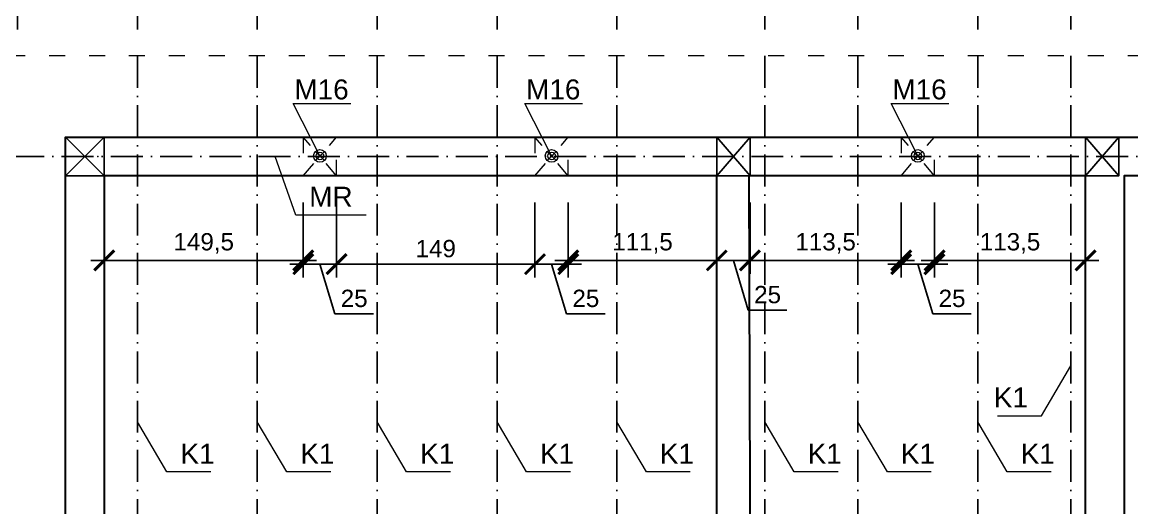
# Model space of a CAD drawing. Header units: millimetres. Extents: x 4647 to 73915, y -13612 to -8141.
# Drawn here: x 48518 to 49352, y -10680 to -10315 of the extents above; entities that cross this region are included whole.
import ezdxf

# ---------------------------------------------------------------- set-up
doc = ezdxf.new("R2010")
doc.units = ezdxf.units.MM
for name, pattern in [('ACAD_ISO03W100', [30, 12, -18]), ('ACAD_ISO10W100', [18.5, 12, -3, 0.5, -3]), ('Kropki i Kreski', [67.027776, 35.277777, -17.638888, 0, -14.111111]), ('LINIA_CI_G_A', [0])]:
    doc.linetypes.add(name, pattern=pattern)
for name, color, linetype, lineweight in [('a_beton_c', 3, 'ACAD_ISO03W100', 25), ('a_drewno_c', 31, 'Continuous', 9), ('a_murowane_b', 20, 'Continuous', 30), ('a_opisy', 252, 'Continuous', 9), ('a_wymiary', 250, 'Continuous', 9), ('Przerywana', 6, 'ACAD_ISO03W100', 15)]:
    doc.layers.add(name, color=color, linetype=linetype, lineweight=lineweight)
doc.layers.add('Konstrukcja - Siatka mod_Nr_Pióra__4', color=7, linetype='Continuous', lineweight=5, true_color=0x029e21)
doc.styles.get("Standard").update_dxf_attribs({"font": 'arial.ttf'})
doc.dimstyles.new('1-100', dxfattribs={"dimtxt": 13, "dimasz": 15, "dimexe": 10, "dimexo": 20, "dimgap": 5, "dimtad": 1, "dimdec": 1, "dimrnd": 0.5, "dimtxsty": 'Standard', "dimblk": 'ARCHTICK', "dimcen": 0.09, "dimdle": 10, "dimadec": 0, "dimazin": 0, "dimtfac": 1, "dimtdec": 1, "dimtofl": 0, "dimtmove": 0, "dimatfit": 3, "dimfxl": 10, "dimfxlon": 1, "dimtolj": 1, "dimtzin": 0, "dimarcsym": 0})

# ---------------------------------------------------------------- blocks, each defined once
blk = doc.blocks.new('Śruba M16')
at = {"linetype": 'Continuous'}
for p, q in [((26698.98, -5911.39), (26678.99, -5872.03)), ((26678.99, -5872.03), (26722.27, -5872.03)), ((26695.62, -5908.02), (26702.35, -5914.75)), ((26702.39, -5908.02), (26695.66, -5914.75))]:
    blk.add_line(p, q, dxfattribs=at)
at = {"linetype": 'LINIA_CI_G_A'}
for p, q in [((26702.35, -5914.75), (26695.62, -5908.02)), ((26702.39, -5908.02), (26695.66, -5914.75))]:
    blk.add_line(p, q, dxfattribs=at)
at = {"linetype": 'Continuous'}
for centre, radius in [((26699, -5911.37), 4.76), ((26699, -5911.41), 2.8), ((26699, -5911.41), 0.8)]:
    blk.add_circle(centre, radius, dxfattribs=at)
at = {"linetype": 'Continuous', "insert": (26720.61, -5853.89), "char_height": 15, "width": 948.493, "attachment_point": 3}
blk.add_mtext('{\\fArial|b0|i0|c238|p34;M16}', dxfattribs=at)
blk = doc.blocks.new('słupek_opis')
at = {"layer": 'Przerywana'}
for p, q in [((-12.5, -14.87), (12.5, 14.13)), ((-12.5, 14.13), (-12.5, -14.87)), ((12.5, -14.87), (-12.5, 14.13)), ((-12.5, 14.13), (12.5, 14.13)), ((12.5, -14.87), (12.5, 14.13)), ((-12.5, -14.87), (12.5, -14.87))]:
    blk.add_line(p, q, dxfattribs=at)
at = {"layer": 'a_opisy'}
blk.add_blockref('Śruba M16', (-26699, 5911.37), dxfattribs=at)
blk = doc.blocks.new('_ArchTick')
at = {"color": 0, "linetype": 'ByBlock', "const_width": 0.15}
blk.add_lwpolyline([(-0.5, -0.5), (0.5, 0.5)], dxfattribs=at)
blk = doc.blocks.new('*D337')
at = {"layer": 'a_wymiary', "color": 0, "lineweight": -2, "transparency": 16777216}
for p, q in [((48580.03, -10450.23), (48580.03, -10503.84)), ((48729.54, -10450.23), (48729.54, -10503.84)), ((48570.03, -10493.84), (48739.54, -10493.84))]:
    blk.add_line(p, q, dxfattribs=at)
at = {"layer": 'DEFPOINTS', "color": 0, "transparency": 16777216}
for p in [(48580.03, -10430.23), (48729.54, -10430.23), (48729.54, -10493.84)]:
    blk.add_point(p, dxfattribs=at)
at = {"layer": 'a_wymiary', "color": 0, "lineweight": -2, "transparency": 16777216, "xscale": 15, "yscale": 15, "zscale": 15, "rotation": 180}
blk.add_blockref('_ArchTick', (48580.03, -10493.84), dxfattribs=at)
at = {"layer": 'a_wymiary', "color": 0, "lineweight": -2, "transparency": 16777216, "xscale": 15, "yscale": 15, "zscale": 15}
blk.add_blockref('_ArchTick', (48729.54, -10493.84), dxfattribs=at)
at = {"layer": 'a_wymiary', "color": 0, "transparency": 16777216, "insert": (48654.79, -10481.03), "char_height": 13, "attachment_point": 5}
blk.add_mtext('\\A1;149,5', dxfattribs=at)
blk = doc.blocks.new('*D338')
at = {"layer": 'a_wymiary', "color": 0, "lineweight": -2, "transparency": 16777216}
for p, q in [((48729.54, -10450.23), (48729.54, -10506.68)), ((48754.54, -10450.23), (48754.54, -10506.68)), ((48719.54, -10496.68), (48764.54, -10496.68)), ((48742.04, -10496.68), (48753.27, -10534.09)), ((48753.27, -10534.09), (48782.21, -10534.09))]:
    blk.add_line(p, q, dxfattribs=at)
at = {"layer": 'DEFPOINTS', "color": 0, "transparency": 16777216}
for p in [(48729.54, -10430.23), (48754.54, -10430.23), (48754.54, -10496.68)]:
    blk.add_point(p, dxfattribs=at)
at = {"layer": 'a_wymiary', "color": 0, "lineweight": -2, "transparency": 16777216, "xscale": 15, "yscale": 15, "zscale": 15, "rotation": 180}
blk.add_blockref('_ArchTick', (48729.54, -10496.68), dxfattribs=at)
at = {"layer": 'a_wymiary', "color": 0, "lineweight": -2, "transparency": 16777216, "xscale": 15, "yscale": 15, "zscale": 15}
blk.add_blockref('_ArchTick', (48754.54, -10496.68), dxfattribs=at)
at = {"layer": 'a_wymiary', "color": 0, "transparency": 16777216, "insert": (48767.74, -10522.45), "char_height": 13, "attachment_point": 5}
blk.add_mtext('\\A1;25', dxfattribs=at)
blk = doc.blocks.new('*D339')
at = {"layer": 'a_wymiary', "color": 0, "lineweight": -2, "transparency": 16777216}
for p, q in [((48754.54, -10450.23), (48754.54, -10506.68)), ((48903.54, -10450.23), (48903.54, -10506.68)), ((48744.54, -10496.68), (48913.54, -10496.68))]:
    blk.add_line(p, q, dxfattribs=at)
at = {"layer": 'DEFPOINTS', "color": 0, "transparency": 16777216}
for p in [(48754.54, -10430.23), (48903.54, -10430.23), (48903.54, -10496.68)]:
    blk.add_point(p, dxfattribs=at)
at = {"layer": 'a_wymiary', "color": 0, "lineweight": -2, "transparency": 16777216, "xscale": 15, "yscale": 15, "zscale": 15, "rotation": 180}
blk.add_blockref('_ArchTick', (48754.54, -10496.68), dxfattribs=at)
at = {"layer": 'a_wymiary', "color": 0, "lineweight": -2, "transparency": 16777216, "xscale": 15, "yscale": 15, "zscale": 15}
blk.add_blockref('_ArchTick', (48903.54, -10496.68), dxfattribs=at)
at = {"layer": 'a_wymiary', "color": 0, "transparency": 16777216, "insert": (48829.04, -10485.04), "char_height": 13, "attachment_point": 5}
blk.add_mtext('\\A1;149', dxfattribs=at)
blk = doc.blocks.new('*D340')
at = {"layer": 'a_wymiary', "color": 0, "lineweight": -2, "transparency": 16777216}
for p, q in [((48903.54, -10450.23), (48903.54, -10506.68)), ((48928.54, -10450.23), (48928.54, -10506.68)), ((48893.54, -10496.68), (48938.54, -10496.68)), ((48916.04, -10496.68), (48927.27, -10534.09)), ((48927.27, -10534.09), (48956.21, -10534.09))]:
    blk.add_line(p, q, dxfattribs=at)
at = {"layer": 'DEFPOINTS', "color": 0, "transparency": 16777216}
for p in [(48903.54, -10430.23), (48928.54, -10430.23), (48928.54, -10496.68)]:
    blk.add_point(p, dxfattribs=at)
at = {"layer": 'a_wymiary', "color": 0, "lineweight": -2, "transparency": 16777216, "xscale": 15, "yscale": 15, "zscale": 15, "rotation": 180}
blk.add_blockref('_ArchTick', (48903.54, -10496.68), dxfattribs=at)
at = {"layer": 'a_wymiary', "color": 0, "lineweight": -2, "transparency": 16777216, "xscale": 15, "yscale": 15, "zscale": 15}
blk.add_blockref('_ArchTick', (48928.54, -10496.68), dxfattribs=at)
at = {"layer": 'a_wymiary', "color": 0, "transparency": 16777216, "insert": (48941.74, -10522.45), "char_height": 13, "attachment_point": 5}
blk.add_mtext('\\A1;25', dxfattribs=at)
blk = doc.blocks.new('*D341')
at = {"layer": 'a_wymiary', "color": 0, "lineweight": -2, "transparency": 16777216}
for p, q in [((48928.54, -10450.23), (48928.54, -10503.84)), ((49040.03, -10450.23), (49040.03, -10503.84)), ((48918.54, -10493.84), (49050.03, -10493.84))]:
    blk.add_line(p, q, dxfattribs=at)
at = {"layer": 'DEFPOINTS', "color": 0, "transparency": 16777216}
for p in [(48928.54, -10430.23), (49040.03, -10430.23), (49040.03, -10493.84)]:
    blk.add_point(p, dxfattribs=at)
at = {"layer": 'a_wymiary', "color": 0, "lineweight": -2, "transparency": 16777216, "xscale": 15, "yscale": 15, "zscale": 15, "rotation": 180}
blk.add_blockref('_ArchTick', (48928.54, -10493.84), dxfattribs=at)
at = {"layer": 'a_wymiary', "color": 0, "lineweight": -2, "transparency": 16777216, "xscale": 15, "yscale": 15, "zscale": 15}
blk.add_blockref('_ArchTick', (49040.03, -10493.84), dxfattribs=at)
at = {"layer": 'a_wymiary', "color": 0, "transparency": 16777216, "insert": (48984.29, -10481.03), "char_height": 13, "attachment_point": 5}
blk.add_mtext('\\A1;111,5', dxfattribs=at)
blk = doc.blocks.new('*D342')
at = {"layer": 'a_wymiary', "color": 0, "lineweight": -2, "transparency": 16777216}
for p, q in [((49040.03, -10450.23), (49040.03, -10503.84)), ((49065.03, -10450.23), (49065.03, -10503.84)), ((49030.03, -10493.84), (49075.03, -10493.84)), ((49052.53, -10493.84), (49063.75, -10531.25)), ((49063.75, -10531.25), (49092.69, -10531.25))]:
    blk.add_line(p, q, dxfattribs=at)
at = {"layer": 'DEFPOINTS', "color": 0, "transparency": 16777216}
for p in [(49040.03, -10430.23), (49065.03, -10430.23), (49065.03, -10493.84)]:
    blk.add_point(p, dxfattribs=at)
at = {"layer": 'a_wymiary', "color": 0, "lineweight": -2, "transparency": 16777216, "xscale": 15, "yscale": 15, "zscale": 15, "rotation": 180}
blk.add_blockref('_ArchTick', (49040.03, -10493.84), dxfattribs=at)
at = {"layer": 'a_wymiary', "color": 0, "lineweight": -2, "transparency": 16777216, "xscale": 15, "yscale": 15, "zscale": 15}
blk.add_blockref('_ArchTick', (49065.03, -10493.84), dxfattribs=at)
at = {"layer": 'a_wymiary', "color": 0, "transparency": 16777216, "insert": (49078.22, -10519.62), "char_height": 13, "attachment_point": 5}
blk.add_mtext('\\A1;25', dxfattribs=at)
blk = doc.blocks.new('*D343')
at = {"layer": 'a_wymiary', "color": 0, "lineweight": -2, "transparency": 16777216}
for p, q in [((49065.03, -10450.23), (49065.03, -10503.84)), ((49178.54, -10450.23), (49178.54, -10503.84)), ((49055.03, -10493.84), (49188.54, -10493.84))]:
    blk.add_line(p, q, dxfattribs=at)
at = {"layer": 'DEFPOINTS', "color": 0, "transparency": 16777216}
for p in [(49065.03, -10430.23), (49178.54, -10430.23), (49178.54, -10493.84)]:
    blk.add_point(p, dxfattribs=at)
at = {"layer": 'a_wymiary', "color": 0, "lineweight": -2, "transparency": 16777216, "xscale": 15, "yscale": 15, "zscale": 15, "rotation": 180}
blk.add_blockref('_ArchTick', (49065.03, -10493.84), dxfattribs=at)
at = {"layer": 'a_wymiary', "color": 0, "lineweight": -2, "transparency": 16777216, "xscale": 15, "yscale": 15, "zscale": 15}
blk.add_blockref('_ArchTick', (49178.54, -10493.84), dxfattribs=at)
at = {"layer": 'a_wymiary', "color": 0, "transparency": 16777216, "insert": (49121.79, -10481.03), "char_height": 13, "attachment_point": 5}
blk.add_mtext('\\A1;113,5', dxfattribs=at)
blk = doc.blocks.new('*D344')
at = {"layer": 'a_wymiary', "color": 0, "lineweight": -2, "transparency": 16777216}
for p, q in [((49178.54, -10450.23), (49178.54, -10506.68)), ((49203.54, -10450.23), (49203.54, -10506.68)), ((49168.54, -10496.68), (49213.54, -10496.68)), ((49191.04, -10496.68), (49202.27, -10534.09)), ((49202.27, -10534.09), (49231.21, -10534.09))]:
    blk.add_line(p, q, dxfattribs=at)
at = {"layer": 'DEFPOINTS', "color": 0, "transparency": 16777216}
for p in [(49178.54, -10430.23), (49203.54, -10430.23), (49203.54, -10496.68)]:
    blk.add_point(p, dxfattribs=at)
at = {"layer": 'a_wymiary', "color": 0, "lineweight": -2, "transparency": 16777216, "xscale": 15, "yscale": 15, "zscale": 15, "rotation": 180}
blk.add_blockref('_ArchTick', (49178.54, -10496.68), dxfattribs=at)
at = {"layer": 'a_wymiary', "color": 0, "lineweight": -2, "transparency": 16777216, "xscale": 15, "yscale": 15, "zscale": 15}
blk.add_blockref('_ArchTick', (49203.54, -10496.68), dxfattribs=at)
at = {"layer": 'a_wymiary', "color": 0, "transparency": 16777216, "insert": (49216.74, -10522.45), "char_height": 13, "attachment_point": 5}
blk.add_mtext('\\A1;25', dxfattribs=at)
blk = doc.blocks.new('*D345')
at = {"layer": 'a_wymiary', "color": 0, "lineweight": -2, "transparency": 16777216}
for p, q in [((49203.54, -10450.23), (49203.54, -10503.84)), ((49317.03, -10450.23), (49317.03, -10503.84)), ((49193.54, -10493.84), (49327.03, -10493.84))]:
    blk.add_line(p, q, dxfattribs=at)
at = {"layer": 'DEFPOINTS', "color": 0, "transparency": 16777216}
for p in [(49203.54, -10430.23), (49317.03, -10430.23), (49317.03, -10493.84)]:
    blk.add_point(p, dxfattribs=at)
at = {"layer": 'a_wymiary', "color": 0, "lineweight": -2, "transparency": 16777216, "xscale": 15, "yscale": 15, "zscale": 15, "rotation": 180}
blk.add_blockref('_ArchTick', (49203.54, -10493.84), dxfattribs=at)
at = {"layer": 'a_wymiary', "color": 0, "lineweight": -2, "transparency": 16777216, "xscale": 15, "yscale": 15, "zscale": 15}
blk.add_blockref('_ArchTick', (49317.03, -10493.84), dxfattribs=at)
at = {"layer": 'a_wymiary', "color": 0, "transparency": 16777216, "insert": (49260.29, -10481.03), "char_height": 13, "attachment_point": 5}
blk.add_mtext('\\A1;113,5', dxfattribs=at)
blk = doc.blocks.new('*D346')
at = {"layer": 'a_wymiary', "color": 0, "lineweight": -2, "transparency": 16777216}
for p, q in [((48511.03, -10320.23), (48511.03, -10265.12)), ((48515.03, -10320.23), (48515.03, -10265.12)), ((48511.03, -10275.12), (48496.03, -10275.12)), ((48515.03, -10275.12), (48564.02, -10275.12))]:
    blk.add_line(p, q, dxfattribs=at)
at = {"layer": 'DEFPOINTS', "color": 0, "transparency": 16777216}
for p in [(48515.03, -10275.12), (48511.03, -10340.23), (48515.03, -10340.23)]:
    blk.add_point(p, dxfattribs=at)
at = {"layer": 'a_wymiary', "color": 0, "lineweight": -2, "transparency": 16777216, "xscale": 15, "yscale": 15, "zscale": 15}
blk.add_blockref('_ArchTick', (48511.03, -10275.12), dxfattribs=at)
at = {"layer": 'a_wymiary', "color": 0, "lineweight": -2, "transparency": 16777216, "xscale": 15, "yscale": 15, "zscale": 15, "rotation": 180}
blk.add_blockref('_ArchTick', (48515.03, -10275.12), dxfattribs=at)
at = {"layer": 'a_wymiary', "color": 0, "transparency": 16777216, "insert": (48554.52, -10263.62), "char_height": 13, "attachment_point": 5}
blk.add_mtext('\\A1;4', dxfattribs=at)
blk = doc.blocks.new('*D347')
at = {"layer": 'a_wymiary', "color": 0, "lineweight": -2, "transparency": 16777216}
for p, q in [((48515.03, -10320.23), (48515.03, -10265.12)), ((48605.03, -10320.23), (48605.03, -10265.12)), ((48505.03, -10275.12), (48615.03, -10275.12))]:
    blk.add_line(p, q, dxfattribs=at)
at = {"layer": 'DEFPOINTS', "color": 0, "transparency": 16777216}
for p in [(48605.03, -10275.12), (48515.03, -10340.23), (48605.03, -10340.23)]:
    blk.add_point(p, dxfattribs=at)
at = {"layer": 'a_wymiary', "color": 0, "lineweight": -2, "transparency": 16777216, "xscale": 15, "yscale": 15, "zscale": 15, "rotation": 180}
blk.add_blockref('_ArchTick', (48515.03, -10275.12), dxfattribs=at)
at = {"layer": 'a_wymiary', "color": 0, "lineweight": -2, "transparency": 16777216, "xscale": 15, "yscale": 15, "zscale": 15}
blk.add_blockref('_ArchTick', (48605.03, -10275.12), dxfattribs=at)
at = {"layer": 'a_wymiary', "color": 0, "transparency": 16777216, "insert": (48560.03, -10263.48), "char_height": 13, "attachment_point": 5}
blk.add_mtext('\\A1;90', dxfattribs=at)
blk = doc.blocks.new('*D348')
at = {"layer": 'a_wymiary', "color": 0, "lineweight": -2, "transparency": 16777216}
for p, q in [((48605.03, -10320.23), (48605.03, -10265.12)), ((48695.03, -10320.23), (48695.03, -10265.12)), ((48595.03, -10275.12), (48705.03, -10275.12))]:
    blk.add_line(p, q, dxfattribs=at)
at = {"layer": 'DEFPOINTS', "color": 0, "transparency": 16777216}
for p in [(48695.03, -10275.12), (48605.03, -10340.23), (48695.03, -10340.23)]:
    blk.add_point(p, dxfattribs=at)
at = {"layer": 'a_wymiary', "color": 0, "lineweight": -2, "transparency": 16777216, "xscale": 15, "yscale": 15, "zscale": 15, "rotation": 180}
blk.add_blockref('_ArchTick', (48605.03, -10275.12), dxfattribs=at)
at = {"layer": 'a_wymiary', "color": 0, "lineweight": -2, "transparency": 16777216, "xscale": 15, "yscale": 15, "zscale": 15}
blk.add_blockref('_ArchTick', (48695.03, -10275.12), dxfattribs=at)
at = {"layer": 'a_wymiary', "color": 0, "transparency": 16777216, "insert": (48650.03, -10263.48), "char_height": 13, "attachment_point": 5}
blk.add_mtext('\\A1;90', dxfattribs=at)
blk = doc.blocks.new('*D349')
at = {"layer": 'a_wymiary', "color": 0, "lineweight": -2, "transparency": 16777216}
for p, q in [((48695.03, -10320.23), (48695.03, -10265.12)), ((48785.03, -10320.23), (48785.03, -10265.12)), ((48685.03, -10275.12), (48795.03, -10275.12))]:
    blk.add_line(p, q, dxfattribs=at)
at = {"layer": 'DEFPOINTS', "color": 0, "transparency": 16777216}
for p in [(48785.03, -10275.12), (48695.03, -10340.23), (48785.03, -10340.23)]:
    blk.add_point(p, dxfattribs=at)
at = {"layer": 'a_wymiary', "color": 0, "lineweight": -2, "transparency": 16777216, "xscale": 15, "yscale": 15, "zscale": 15, "rotation": 180}
blk.add_blockref('_ArchTick', (48695.03, -10275.12), dxfattribs=at)
at = {"layer": 'a_wymiary', "color": 0, "lineweight": -2, "transparency": 16777216, "xscale": 15, "yscale": 15, "zscale": 15}
blk.add_blockref('_ArchTick', (48785.03, -10275.12), dxfattribs=at)
at = {"layer": 'a_wymiary', "color": 0, "transparency": 16777216, "insert": (48740.03, -10263.48), "char_height": 13, "attachment_point": 5}
blk.add_mtext('\\A1;90', dxfattribs=at)
blk = doc.blocks.new('*D350')
at = {"layer": 'a_wymiary', "color": 0, "lineweight": -2, "transparency": 16777216}
for p, q in [((48785.03, -10320.23), (48785.03, -10265.12)), ((48875.03, -10320.23), (48875.03, -10265.12)), ((48775.03, -10275.12), (48885.03, -10275.12))]:
    blk.add_line(p, q, dxfattribs=at)
at = {"layer": 'DEFPOINTS', "color": 0, "transparency": 16777216}
for p in [(48875.03, -10275.12), (48785.03, -10340.23), (48875.03, -10340.23)]:
    blk.add_point(p, dxfattribs=at)
at = {"layer": 'a_wymiary', "color": 0, "lineweight": -2, "transparency": 16777216, "xscale": 15, "yscale": 15, "zscale": 15, "rotation": 180}
blk.add_blockref('_ArchTick', (48785.03, -10275.12), dxfattribs=at)
at = {"layer": 'a_wymiary', "color": 0, "lineweight": -2, "transparency": 16777216, "xscale": 15, "yscale": 15, "zscale": 15}
blk.add_blockref('_ArchTick', (48875.03, -10275.12), dxfattribs=at)
at = {"layer": 'a_wymiary', "color": 0, "transparency": 16777216, "insert": (48830.03, -10263.48), "char_height": 13, "attachment_point": 5}
blk.add_mtext('\\A1;90', dxfattribs=at)
blk = doc.blocks.new('*D351')
at = {"layer": 'a_wymiary', "color": 0, "lineweight": -2, "transparency": 16777216}
for p, q in [((48875.03, -10320.23), (48875.03, -10265.12)), ((48965.03, -10320.23), (48965.03, -10265.12)), ((48865.03, -10275.12), (48975.03, -10275.12))]:
    blk.add_line(p, q, dxfattribs=at)
at = {"layer": 'DEFPOINTS', "color": 0, "transparency": 16777216}
for p in [(48965.03, -10275.12), (48875.03, -10340.23), (48965.03, -10340.23)]:
    blk.add_point(p, dxfattribs=at)
at = {"layer": 'a_wymiary', "color": 0, "lineweight": -2, "transparency": 16777216, "xscale": 15, "yscale": 15, "zscale": 15, "rotation": 180}
blk.add_blockref('_ArchTick', (48875.03, -10275.12), dxfattribs=at)
at = {"layer": 'a_wymiary', "color": 0, "lineweight": -2, "transparency": 16777216, "xscale": 15, "yscale": 15, "zscale": 15}
blk.add_blockref('_ArchTick', (48965.03, -10275.12), dxfattribs=at)
at = {"layer": 'a_wymiary', "color": 0, "transparency": 16777216, "insert": (48920.03, -10263.48), "char_height": 13, "attachment_point": 5}
blk.add_mtext('\\A1;90', dxfattribs=at)
blk = doc.blocks.new('*D352')
at = {"layer": 'a_wymiary', "color": 0, "lineweight": -2, "transparency": 16777216}
for p, q in [((48965.03, -10320.23), (48965.03, -10265.12)), ((49076.03, -10320.23), (49076.03, -10265.12)), ((48955.03, -10275.12), (49086.03, -10275.12))]:
    blk.add_line(p, q, dxfattribs=at)
at = {"layer": 'DEFPOINTS', "color": 0, "transparency": 16777216}
for p in [(49076.03, -10275.12), (48965.03, -10340.23), (49076.03, -10340.23)]:
    blk.add_point(p, dxfattribs=at)
at = {"layer": 'a_wymiary', "color": 0, "lineweight": -2, "transparency": 16777216, "xscale": 15, "yscale": 15, "zscale": 15, "rotation": 180}
blk.add_blockref('_ArchTick', (48965.03, -10275.12), dxfattribs=at)
at = {"layer": 'a_wymiary', "color": 0, "lineweight": -2, "transparency": 16777216, "xscale": 15, "yscale": 15, "zscale": 15}
blk.add_blockref('_ArchTick', (49076.03, -10275.12), dxfattribs=at)
at = {"layer": 'a_wymiary', "color": 0, "transparency": 16777216, "insert": (49020.53, -10263.59), "char_height": 13, "attachment_point": 5}
blk.add_mtext('\\A1;111', dxfattribs=at)
blk = doc.blocks.new('*D353')
at = {"layer": 'a_wymiary', "color": 0, "lineweight": -2, "transparency": 16777216}
for p, q in [((49076.03, -10320.23), (49076.03, -10265.12)), ((49146.03, -10320.23), (49146.03, -10265.12)), ((49066.03, -10275.12), (49156.03, -10275.12))]:
    blk.add_line(p, q, dxfattribs=at)
at = {"layer": 'DEFPOINTS', "color": 0, "transparency": 16777216}
for p in [(49146.03, -10275.12), (49076.03, -10340.23), (49146.03, -10340.23)]:
    blk.add_point(p, dxfattribs=at)
at = {"layer": 'a_wymiary', "color": 0, "lineweight": -2, "transparency": 16777216, "xscale": 15, "yscale": 15, "zscale": 15, "rotation": 180}
blk.add_blockref('_ArchTick', (49076.03, -10275.12), dxfattribs=at)
at = {"layer": 'a_wymiary', "color": 0, "lineweight": -2, "transparency": 16777216, "xscale": 15, "yscale": 15, "zscale": 15}
blk.add_blockref('_ArchTick', (49146.03, -10275.12), dxfattribs=at)
at = {"layer": 'a_wymiary', "color": 0, "transparency": 16777216, "insert": (49111.03, -10263.48), "char_height": 13, "attachment_point": 5}
blk.add_mtext('\\A1;70', dxfattribs=at)
blk = doc.blocks.new('*D354')
at = {"layer": 'a_wymiary', "color": 0, "lineweight": -2, "transparency": 16777216}
for p, q in [((49146.03, -10320.23), (49146.03, -10265.12)), ((49236.03, -10320.23), (49236.03, -10265.12)), ((49136.03, -10275.12), (49246.03, -10275.12))]:
    blk.add_line(p, q, dxfattribs=at)
at = {"layer": 'DEFPOINTS', "color": 0, "transparency": 16777216}
for p in [(49236.03, -10275.12), (49146.03, -10340.23), (49236.03, -10340.23)]:
    blk.add_point(p, dxfattribs=at)
at = {"layer": 'a_wymiary', "color": 0, "lineweight": -2, "transparency": 16777216, "xscale": 15, "yscale": 15, "zscale": 15, "rotation": 180}
blk.add_blockref('_ArchTick', (49146.03, -10275.12), dxfattribs=at)
at = {"layer": 'a_wymiary', "color": 0, "lineweight": -2, "transparency": 16777216, "xscale": 15, "yscale": 15, "zscale": 15}
blk.add_blockref('_ArchTick', (49236.03, -10275.12), dxfattribs=at)
at = {"layer": 'a_wymiary', "color": 0, "transparency": 16777216, "insert": (49191.03, -10263.48), "char_height": 13, "attachment_point": 5}
blk.add_mtext('\\A1;90', dxfattribs=at)
blk = doc.blocks.new('*D355')
at = {"layer": 'a_wymiary', "color": 0, "lineweight": -2, "transparency": 16777216}
for p, q in [((49236.03, -10320.23), (49236.03, -10265.12)), ((49306.03, -10320.23), (49306.03, -10265.12)), ((49226.03, -10275.12), (49316.03, -10275.12))]:
    blk.add_line(p, q, dxfattribs=at)
at = {"layer": 'DEFPOINTS', "color": 0, "transparency": 16777216}
for p in [(49306.03, -10275.12), (49236.03, -10340.23), (49306.03, -10340.23)]:
    blk.add_point(p, dxfattribs=at)
at = {"layer": 'a_wymiary', "color": 0, "lineweight": -2, "transparency": 16777216, "xscale": 15, "yscale": 15, "zscale": 15, "rotation": 180}
blk.add_blockref('_ArchTick', (49236.03, -10275.12), dxfattribs=at)
at = {"layer": 'a_wymiary', "color": 0, "lineweight": -2, "transparency": 16777216, "xscale": 15, "yscale": 15, "zscale": 15}
blk.add_blockref('_ArchTick', (49306.03, -10275.12), dxfattribs=at)
at = {"layer": 'a_wymiary', "color": 0, "transparency": 16777216, "insert": (49271.03, -10263.48), "char_height": 13, "attachment_point": 5}
blk.add_mtext('\\A1;70', dxfattribs=at)
blk = doc.blocks.new('*D356')
at = {"layer": 'a_wymiary', "color": 0, "lineweight": -2, "transparency": 16777216}
for p, q in [((49306.03, -10320.23), (49306.03, -10265.12)), ((49417.03, -10320.23), (49417.03, -10265.12)), ((49296.03, -10275.12), (49427.03, -10275.12))]:
    blk.add_line(p, q, dxfattribs=at)
at = {"layer": 'DEFPOINTS', "color": 0, "transparency": 16777216}
for p in [(49417.03, -10275.12), (49306.03, -10340.23), (49417.03, -10340.23)]:
    blk.add_point(p, dxfattribs=at)
at = {"layer": 'a_wymiary', "color": 0, "lineweight": -2, "transparency": 16777216, "xscale": 15, "yscale": 15, "zscale": 15, "rotation": 180}
blk.add_blockref('_ArchTick', (49306.03, -10275.12), dxfattribs=at)
at = {"layer": 'a_wymiary', "color": 0, "lineweight": -2, "transparency": 16777216, "xscale": 15, "yscale": 15, "zscale": 15}
blk.add_blockref('_ArchTick', (49417.03, -10275.12), dxfattribs=at)
at = {"layer": 'a_wymiary', "color": 0, "transparency": 16777216, "insert": (49361.53, -10263.59), "char_height": 13, "attachment_point": 5}
blk.add_mtext('\\A1;111', dxfattribs=at)
blk = doc.blocks.new('*D505')
at = {"layer": 'a_wymiary', "color": 0, "lineweight": -2, "transparency": 16777216}
for p, q in [((48511.03, -10245.84), (48511.03, -10220.84)), ((49417.03, -10245.84), (49417.03, -10220.84)), ((48501.03, -10230.84), (49427.03, -10230.84))]:
    blk.add_line(p, q, dxfattribs=at)
at = {"layer": 'DEFPOINTS', "color": 0, "transparency": 16777216}
for p in [(49417.03, -10230.84), (48511.03, -10340.23), (49417.03, -10340.23)]:
    blk.add_point(p, dxfattribs=at)
at = {"layer": 'a_wymiary', "color": 0, "lineweight": -2, "transparency": 16777216, "xscale": 15, "yscale": 15, "zscale": 15, "rotation": 180}
blk.add_blockref('_ArchTick', (48511.03, -10230.84), dxfattribs=at)
at = {"layer": 'a_wymiary', "color": 0, "lineweight": -2, "transparency": 16777216, "xscale": 15, "yscale": 15, "zscale": 15}
blk.add_blockref('_ArchTick', (49417.03, -10230.84), dxfattribs=at)
at = {"layer": 'a_wymiary', "color": 0, "transparency": 16777216, "insert": (48964.03, -10219.2), "char_height": 13, "attachment_point": 5}
blk.add_mtext('\\A1;906', dxfattribs=at)
blk = doc.blocks.new('*D508')
at = {"layer": 'a_wymiary', "color": 0, "lineweight": -2, "transparency": 16777216}
for p, q in [((48511.03, -10213.64), (48511.03, -10188.64)), ((49871.03, -10213.64), (49871.03, -10188.64)), ((48501.03, -10198.64), (49881.03, -10198.64))]:
    blk.add_line(p, q, dxfattribs=at)
at = {"layer": 'DEFPOINTS', "color": 0, "transparency": 16777216}
for p in [(49871.03, -10198.64), (48511.03, -10340.23), (49871.03, -10340.23)]:
    blk.add_point(p, dxfattribs=at)
at = {"layer": 'a_wymiary', "color": 0, "lineweight": -2, "transparency": 16777216, "xscale": 15, "yscale": 15, "zscale": 15, "rotation": 180}
blk.add_blockref('_ArchTick', (48511.03, -10198.64), dxfattribs=at)
at = {"layer": 'a_wymiary', "color": 0, "lineweight": -2, "transparency": 16777216, "xscale": 15, "yscale": 15, "zscale": 15}
blk.add_blockref('_ArchTick', (49871.03, -10198.64), dxfattribs=at)
at = {"layer": 'a_wymiary', "color": 0, "transparency": 16777216, "insert": (49191.03, -10186.99), "char_height": 13, "attachment_point": 5}
blk.add_mtext('\\A1;1360', dxfattribs=at)

msp = doc.modelspace()

# ---------------------------------------------------------------- linework, layer by layer
at = {"color": 1, "linetype": 'ACAD_ISO10W100', "ltscale": 2}
for points in [[(48605.03, -10340.23), (48605.03, -10890.22)], [(48695.03, -10340.23), (48695.03, -10890.22)], [(48785.03, -10340.23), (48785.03, -10890.22)], [(48875.03, -10340.23), (48875.03, -10890.22)], [(48965.03, -10340.23), (48965.03, -10890.22)], [(49076.03, -10340.23), (49076.03, -10890.22)], [(49146.03, -10340.23), (49146.03, -10890.22)], [(49236.03, -10340.23), (49236.03, -10890.22)], [(49306.03, -10340.23), (49306.03, -10890.22)], [(48511.03, -10415.73), (49871.03, -10415.73)]]:
    msp.add_lwpolyline(points, dxfattribs=at)
at = {"layer": 'a_beton_c', "linetype": 'ByBlock'}
for points in [[(48551.03, -10401.23), (48551.03, -10430.23), (48580.03, -10430.23), (48580.03, -10401.23)], [(49040.03, -10401.23), (49040.03, -10430.23), (49065.03, -10430.23), (49065.03, -10401.23)], [(49317.03, -10401.23), (49317.03, -10430.23), (49342.03, -10430.23), (49342.03, -10401.23)]]:
    msp.add_lwpolyline(points, close=True, dxfattribs=at)
for points in [[(48551.03, -10430.23), (48580.03, -10401.23)], [(48551.03, -10401.23), (48580.03, -10430.23)], [(49040.03, -10430.23), (49065.03, -10401.23)], [(49040.03, -10401.23), (49065.03, -10430.23)], [(49317.03, -10430.23), (49342.03, -10401.23)], [(49317.03, -10401.23), (49342.03, -10430.23)]]:
    msp.add_lwpolyline(points, dxfattribs=at)
at = {"layer": 'a_drewno_c', "linetype": 'ACAD_ISO03W100', "flags": 128}
msp.add_lwpolyline([(49871.03, -10890.22), (49871.03, -10340.23), (49722.03, -10340.23), (49722.03, -10695.04), (49422.03, -10695.04), (49422.03, -10340.23), (48511.03, -10340.23), (48511.03, -10890.22)], dxfattribs=at)
at = {"layer": 'a_murowane_b'}
msp.add_lwpolyline([(48580.03, -10698.23), (48551.03, -10698.23), (48551.03, -10401.23), (49407.03, -10401.23), (49407.03, -10430.23), (49361.03, -10430.23), (49346.03, -10430.23), (49346.03, -10825.04), (49422.03, -10825.04), (49422.03, -10854.04), (49342.03, -10854.04), (49342.03, -10859.04), (49317.03, -10859.04), (49317.03, -10430.23), (49064.03, -10430.23), (49065.03, -10748.23), (49040.03, -10748.23), (49040.03, -10430.23), (48580.03, -10430.23)], close=True, dxfattribs=at)
at = {"layer": 'a_opisy'}
for p, q in [((48723.87, -10459.75), (48708.41, -10415.73)), ((48776.75, -10459.75), (48723.87, -10459.75)), ((49283.89, -10610.57), (49306.03, -10572.97)), ((48627.16, -10652.82), (48605.03, -10615.22)), ((48717.16, -10652.82), (48695.03, -10615.22)), ((48807.16, -10652.82), (48785.03, -10615.22)), ((48897.16, -10652.82), (48875.03, -10615.22)), ((48987.16, -10652.82), (48965.03, -10615.22)), ((49098.16, -10652.82), (49076.03, -10615.22)), ((49168.16, -10652.82), (49146.03, -10615.22)), ((49258.16, -10652.82), (49236.03, -10615.22)), ((49250.93, -10610.57), (49283.89, -10610.57)), ((48660.12, -10652.82), (48627.16, -10652.82)), ((48750.12, -10652.82), (48717.16, -10652.82)), ((48840.12, -10652.82), (48807.16, -10652.82)), ((48930.12, -10652.82), (48897.16, -10652.82)), ((49020.12, -10652.82), (48987.16, -10652.82)), ((49131.12, -10652.82), (49098.16, -10652.82)), ((49201.12, -10652.82), (49168.16, -10652.82)), ((49291.12, -10652.82), (49258.16, -10652.82))]:
    msp.add_line(p, q, dxfattribs=at)
at = {"layer": 'Konstrukcja - Siatka mod_Nr_Pióra__4', "linetype": 'Kropki i Kreski'}
msp.add_point((48575.25, -10415.73), dxfattribs=at)
msp.add_point((48575.25, -10415.73), dxfattribs=at)

# ---------------------------------------------------------------- block references
at = {"layer": 'a_wymiary'}
for p in [(48742.04, -10415.35), (48916.04, -10415.35), (49191.04, -10415.35)]:
    msp.add_blockref('słupek_opis', p, dxfattribs=at)

# ---------------------------------------------------------------- texts
at = {"layer": 'a_opisy', "char_height": 15, "width": 34.3646}
for s, insert, attachment_point in [('MR', (48734, -10438.51), 1), ('K1 ', (49273.76, -10589.33), 3), ('K1 ', (48637.29, -10631.58), 1), ('K1 ', (48727.29, -10631.58), 1), ('K1 ', (48817.29, -10631.58), 1), ('K1 ', (48907.29, -10631.58), 1), ('K1 ', (48997.29, -10631.58), 1), ('K1 ', (49108.29, -10631.58), 1), ('K1 ', (49178.29, -10631.58), 1), ('K1 ', (49268.29, -10631.58), 1)]:
    msp.add_mtext(s, dxfattribs=dict(at, insert=insert, attachment_point=attachment_point))

# ---------------------------------------------------------------- dimensions: what is measured, and where the dimension line sits
at = {"layer": 'a_wymiary'}
for base, p1, p2, override, picture, middle in [((49871.03, -10198.64), (48511.03, -10340.23), (49871.03, -10340.23), {"dimfxl": 15}, '*D508', (49191.03, -10186.99)), ((49417.03, -10230.84), (48511.03, -10340.23), (49417.03, -10340.23), {"dimfxl": 15}, '*D505', (48964.03, -10219.2)), ((48515.03, -10275.12), (48511.03, -10340.23), (48515.03, -10340.23), {"dimfxl": 1, "dimfxlon": 0}, '*D346', (48554.52, -10263.62)), ((48605.03, -10275.12), (48515.03, -10340.23), (48605.03, -10340.23), {"dimtmove": 1, "dimfxl": 1, "dimfxlon": 0}, '*D347', (48560.03, -10263.48)), ((48695.03, -10275.12), (48605.03, -10340.23), (48695.03, -10340.23), {"dimtmove": 1, "dimfxl": 1, "dimfxlon": 0}, '*D348', (48650.03, -10263.48)), ((48785.03, -10275.12), (48695.03, -10340.23), (48785.03, -10340.23), {"dimtmove": 1, "dimfxl": 1, "dimfxlon": 0}, '*D349', (48740.03, -10263.48)), ((48875.03, -10275.12), (48785.03, -10340.23), (48875.03, -10340.23), {"dimtmove": 1, "dimfxl": 1, "dimfxlon": 0}, '*D350', (48830.03, -10263.48)), ((48965.03, -10275.12), (48875.03, -10340.23), (48965.03, -10340.23), {"dimtmove": 1, "dimfxl": 1, "dimfxlon": 0}, '*D351', (48920.03, -10263.48)), ((49076.03, -10275.12), (48965.03, -10340.23), (49076.03, -10340.23), {"dimtmove": 1, "dimfxl": 1, "dimfxlon": 0}, '*D352', (49020.53, -10263.59)), ((49146.03, -10275.12), (49076.03, -10340.23), (49146.03, -10340.23), {"dimtmove": 1, "dimfxl": 1, "dimfxlon": 0}, '*D353', (49111.03, -10263.48)), ((49236.03, -10275.12), (49146.03, -10340.23), (49236.03, -10340.23), {"dimtmove": 1, "dimfxl": 1, "dimfxlon": 0}, '*D354', (49191.03, -10263.48)), ((49306.03, -10275.12), (49236.03, -10340.23), (49306.03, -10340.23), {"dimtmove": 1, "dimfxl": 1, "dimfxlon": 0}, '*D355', (49271.03, -10263.48)), ((49417.03, -10275.12), (49306.03, -10340.23), (49417.03, -10340.23), {"dimtmove": 1, "dimfxl": 1, "dimfxlon": 0}, '*D356', (49361.53, -10263.59)), ((48729.54, -10493.84), (48580.03, -10430.23), (48729.54, -10430.23), {"dimfxl": 1, "dimfxlon": 0}, '*D337', (48654.79, -10481.03)), ((48754.54, -10496.68), (48729.54, -10430.23), (48754.54, -10430.23), {"dimtmove": 1, "dimfxl": 1, "dimfxlon": 0}, '*D338', (48758.27, -10522.45)), ((48903.54, -10496.68), (48754.54, -10430.23), (48903.54, -10430.23), {"dimtmove": 1, "dimfxl": 1, "dimfxlon": 0}, '*D339', (48829.04, -10485.04)), ((48928.54, -10496.68), (48903.54, -10430.23), (48928.54, -10430.23), {"dimtmove": 1, "dimfxl": 1, "dimfxlon": 0}, '*D340', (48932.27, -10522.45)), ((49040.03, -10493.84), (48928.54, -10430.23), (49040.03, -10430.23), {"dimtmove": 1, "dimfxl": 1, "dimfxlon": 0}, '*D341', (48984.29, -10481.03)), ((49065.03, -10493.84), (49040.03, -10430.23), (49065.03, -10430.23), {"dimtmove": 1, "dimfxl": 1, "dimfxlon": 0}, '*D342', (49068.75, -10519.62)), ((49178.54, -10493.84), (49065.03, -10430.23), (49178.54, -10430.23), {"dimtmove": 1, "dimfxl": 1, "dimfxlon": 0}, '*D343', (49121.79, -10481.03)), ((49203.54, -10496.68), (49178.54, -10430.23), (49203.54, -10430.23), {"dimtmove": 1, "dimfxl": 1, "dimfxlon": 0}, '*D344', (49207.27, -10522.45)), ((49317.03, -10493.84), (49203.54, -10430.23), (49317.03, -10430.23), {"dimtmove": 1, "dimfxl": 1, "dimfxlon": 0}, '*D345', (49260.29, -10481.03))]:
    dim = msp.add_linear_dim(base=base, p1=p1, p2=p2, dimstyle='1-100', override=override, dxfattribs=at)
    dim.commit()
    dim.dimension.update_dxf_attribs({"geometry": picture, "text_midpoint": middle})

doc.saveas('drawing.dxf')
